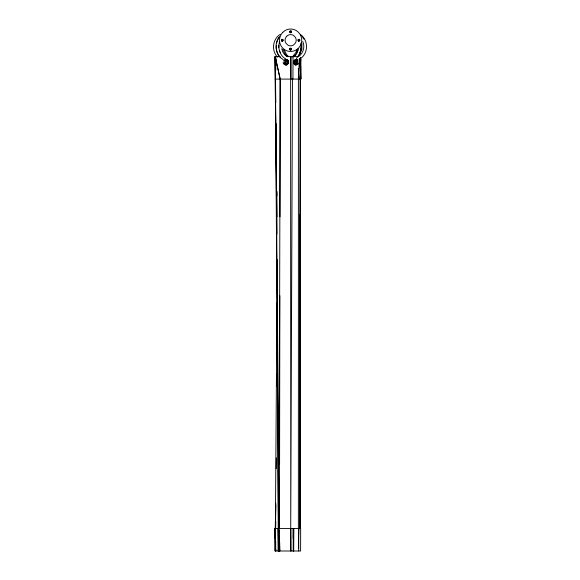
<?xml version="1.0" encoding="UTF-8"?>
<svg xmlns="http://www.w3.org/2000/svg" width="580" height="580" viewBox="0 0 580 580"><rect width="100%" height="100%" fill="white"/><g stroke="black" fill="none" stroke-linecap="round" stroke-linejoin="round"><path stroke-width="0.87" d="M298.367 528.525L298.395 76.393M299.904 528.525L300.259 79.09L299.541 528.525M279.118 528.525L280.169 79.09L275.21 56.622L279.263 528.525M279.589 464.196L279.85 295.655M279.973 216.826L280.191 79.09L275.21 56.622L275.783 102.653M293.212 551L293.248 528.525L293.19 538.414M293.676 551L293.712 528.525L293.589 551M275.123 79.09L300.723 79.09L300.723 66.511M300.73 61.117L300.737 57.522L300.737 79.09L299.845 58.42L300.737 79.09L300.701 57.522M300.65 528.525L300.614 551L275.036 551L274.739 528.525L300.266 528.525L300.012 215.013M292.472 79.09L290.725 528.525L290.631 56.622M292.936 79.09L293.023 56.622M276.885 386.265L276.95 373.585M278.414 528.525L278.69 478.688M278.473 551L277.088 259.412M275.369 528.525L276.95 302.905M278.436 551L278.596 528.525L279.277 542.909M275.493 528.525L275.783 504.97M276.239 468.727L276.37 457.852M278.668 551L278.69 525.813M298.41 548.303L298.722 528.525L298.722 551M298.41 547.404L298.722 528.525M298.533 68.309L298.809 79.09L299.149 59.319M275.652 528.525L275.79 521.297M275.282 528.525L275.797 503.208M275.551 541.111L275.282 551L275.123 528.525L275.21 535.717M275.79 549.202L275.746 551L275.674 541.111M278.813 47.56L278.9 45.24M301.194 45.32C301.361 49.053 300.418 52.787 298.279 55.861M276.334 45.334C275.79 49.459 277.211 53.701 279.763 56.949M301.165 47.567L300.788 50.561L299.686 53.353M294.372 61.756L294.364 62.727M279.575 41.738C277.602 47.727 279.661 54.723 284.773 58.486M298.301 48.633L296.141 54.114L294.198 56.188M296.866 49.467L295.923 52.447L292.632 56.688M294.995 60.914L294.756 61.306M276.58 43.108L277.805 39.657L279.763 36.685M298.279 49.894L296.452 53.991M297.844 63.031L295.321 63.677M278.879 37.323C274.666 43.348 275.181 52.2 280.365 57.507M299.628 54.114L301.861 49.401L301.861 43.246M298.301 56.202C301.158 52.533 301.875 47.596 300.991 43.108M301.774 57.565C308.531 51.627 307.98 39.86 300.621 34.641M294.161 56.528L295.727 55.129M280.336 34.292C272.578 38.918 271.208 50.612 277.472 57.043M292.864 56.992L295.191 55.129M297.438 57.173C303.014 54.375 305.319 47.111 302.745 41.506M297.243 60.131L296.554 58.797L296.88 57.601M295.626 60.755L297.207 60.45L297.264 62.524M280.22 56.622L274.826 56.622L276.37 173.333M286.469 56.622L298.729 56.622M285.367 60.61L286.788 60.907M284.236 63.234L287.078 63.822M297.7 63.213L297.482 63.031A2.798 1.573 90 0 1 295.22 64.663A2.798 1.573 90 0 1 294.887 60.262A2.798 1.573 90 0 1 297.359 60.835M280.452 57.608L283.178 59.646M287.513 56.499L285.425 54.629L282.873 49.401M288.586 56.499L286.556 54.629L284.091 49.401M286.433 56.253L284.251 54.194L282.656 51.627L281.75 48.706M302.093 36.192L303.985 39.157M279.379 50.598L280.299 52.664M294.937 63.416L294.988 63.561A1.878 0.834 -89.7 0 0 295.155 63.865M298.424 72.805L299.178 79.09M279.139 530.323L279.27 533.02M279.451 546.505L279.661 551M300.462 66.511L300.701 79.09M279.647 546.505L279.712 551M279.661 542.01L279.814 551M278.98 528.525L279.35 551M278.204 551L278.204 528.525L278.56 551M275.783 65.612L275.674 56.622L275.79 70.108M276.044 123.496L276.37 149.77M276.892 191.451L276.95 195.982M276.609 191.451L276.95 216.826M275.123 528.525L275.21 538.414M275.413 85.434L278.523 528.525M278.668 528.525L278.69 532.121M276.718 191.451L276.95 234.037M278.204 528.525L278.327 551M291.008 528.525L291.095 551M290.544 528.525L290.631 551M299.751 215.013L300.027 392.609M300.15 471.446L300.237 528.525M279.393 546.505L279.4 551M291.095 56.622L291.095 79.09M278.298 469.633L278.298 528.525M284.903 59.812A2.798 2.066 90 0 1 287.716 60.842A2.798 2.066 90 0 1 286.962 64.663A2.798 2.066 90 0 1 284.142 63.648M285.215 59.812A2.798 2.066 90 0 1 287.934 60.639A2.798 2.066 90 0 1 287.571 64.38A2.798 2.066 90 0 1 284.787 64.228M286.332 59.537A2.798 2.066 90 0 1 286.861 59.443M287.579 59.812A2.798 2.066 -90 0 1 288.006 60.255M288.332 60.835A2.798 2.066 -90 0 1 288.543 61.509M288.543 62.966A2.798 2.066 -90 0 1 288.332 63.648M286.02 59.537A2.798 2.066 -90 0 1 286.549 59.443M287.52 60.914A1.863 1.377 -90 0 1 287.738 61.299M286.904 64.039A1.863 1.377 -90 0 1 285.222 62.727M285.36 61.299A1.863 1.377 -90 0 1 286.904 60.436M286.926 63.858A1.863 1.377 90 0 1 284.911 62.727A1.863 1.428 89.6 0 0 286.977 63.858M287.209 63.561A1.863 1.377 90 0 0 287.426 63.176A1.863 1.428 89.6 0 1 287.281 63.546M284.961 60.914A1.863 1.377 -90 0 1 287.056 61.175A1.863 1.377 -90 0 1 286.513 63.931A1.863 1.377 -90 0 1 284.599 62.727M284.932 60.625A1.863 1.377 -90 0 1 286.81 61.306A1.863 1.377 -90 0 1 286.302 63.851A1.863 1.377 -90 0 1 284.425 63.176M285.983 61.299A1.863 1.377 -90 0 1 286.825 60.436A1.863 1.428 89.6 0 0 285.222 61.306M286.012 60.218A2.327 1.718 -90 0 1 286.426 59.986M286.513 64.039A1.863 1.377 -90 0 0 286.861 64.105A1.863 1.428 89.6 0 1 285.084 62.72M285.672 63.176A1.863 1.377 -90 0 1 285.534 62.727M285.672 61.299A1.863 1.377 -90 0 1 286.861 60.371M285.077 60.218A2.327 1.718 -90 0 1 287.651 62.241L287.586 62.843A2.327 1.718 -90 0 1 286.157 64.547A2.327 1.718 -90 0 1 284.446 63.408M285.635 58.45A1.399 0.689 -78.5 0 1 285.077 60.008M285.084 60.871A1.399 0.689 -78.5 0 1 285.063 62.205M284.787 62.821A1.399 0.689 -78.5 0 1 284.425 63.184M285.084 59.631A2.335 1.145 -78.5 0 1 285.534 62.241A2.335 1.145 -78.5 0 1 283.997 64.141A2.335 1.145 -78.5 0 1 283.286 61.85M283.62 60.697A2.335 1.145 -78.5 0 1 283.874 60.218M298.163 63.459A2.335 0.594 79.3 0 1 296.974 62.422A2.335 0.594 79.3 0 1 297.214 59.617M295.459 60.429A1.878 0.834 -89.7 0 1 295.967 61.299M295.648 63.865A1.878 0.834 -89.7 0 1 295.445 64.054M296.315 61.299A1.878 0.834 -89.7 0 0 295.59 60.364A1.863 1.051 -90 0 1 296.525 61.299M296.387 62.727A1.878 0.834 -89.7 0 1 295.575 64.119M294.132 64.228A2.798 1.573 90 0 1 294.132 60.255M296.402 64.67A2.798 1.573 -90 0 1 294.328 63.843A2.798 1.573 -90 0 1 294.611 60.095A2.798 1.573 -90 0 1 296.728 60.255M296.982 63.648A2.798 1.573 -90 0 1 296.728 64.228M296.634 62.727A1.863 1.051 -90 0 1 295.619 64.105M295.097 63.858A1.863 1.051 -90 0 1 294.879 63.561M294.712 61.299A1.863 1.051 -90 0 1 294.879 60.914M295.51 60.436A1.863 1.051 90 0 1 296.141 61.299M296.25 62.727A1.863 1.051 90 0 1 296.141 63.176M295.757 63.858A1.863 1.051 90 0 1 295.51 64.046M297.264 62.843A2.335 1.305 -90 0 1 296.003 64.569A2.335 1.305 -90 0 1 294.734 62.85L294.698 62.241A2.335 1.305 -90 0 1 295.495 60.088A2.335 1.305 -90 0 1 296.924 60.588A1.863 1.051 -90 0 0 295.438 61.451A1.863 1.051 -90 0 0 296.025 63.996A1.863 1.051 -90 0 0 297.395 62.727M297.011 62.727A1.863 1.051 -90 0 1 295.561 63.931A1.863 1.051 -90 0 1 295.14 61.168A1.863 1.051 -90 0 1 296.743 60.914M281.401 39.991C282.554 43.616 284.149 37.432 281.401 39.991M289.739 31.566C290.79 35.075 292.632 29.13 289.739 31.566M289.739 48.887C290.87 52.461 292.494 46.371 289.739 48.887M298.076 39.991C299.178 43.529 300.781 37.497 298.076 39.991M282.772 32.291L281.003 34.619A11.339 11.339 0 0 0 281.01 45.856L282.772 48.183L285.077 49.967A11.02 11.02 0 0 0 296.192 49.967L298.497 48.183L300.259 45.856A11.339 11.339 0 0 0 300.259 34.619L298.497 32.291L296.192 30.508A11.02 11.02 0 0 0 285.077 30.508L282.772 32.291M286.701 36.264L285.817 37.424A5.67 5.67 0 0 0 285.817 43.043L287.854 45.102A5.51 5.51 0 0 0 293.415 45.102L295.445 43.043A5.67 5.67 0 0 0 295.445 37.424L293.415 35.373A5.51 5.51 0 0 0 287.854 35.373L286.701 36.264M286.926 60.625A1.863 1.377 90 0 0 285.048 61.299A1.863 1.428 89.6 0 1 286.962 60.617M290.167 49.938A0.928 0.928 0 0 0 291.566 49.133A0.928 0.928 0 0 0 290.167 48.321A0.928 0.928 0 0 0 290.167 49.938M290.167 32.618A0.928 0.928 0 0 0 291.566 31.806A0.928 0.928 0 0 0 290.167 31.001A0.928 0.928 0 0 0 290.167 32.618M298.504 41.042A0.928 0.928 0 0 0 299.904 40.237A0.928 0.928 0 0 0 298.504 39.433A0.928 0.928 0 0 0 298.504 41.042M281.829 41.042A0.928 0.928 0 0 0 283.228 40.237A0.928 0.928 0 0 0 281.829 39.433A0.928 0.928 0 0 0 281.829 41.042"/></g></svg>
